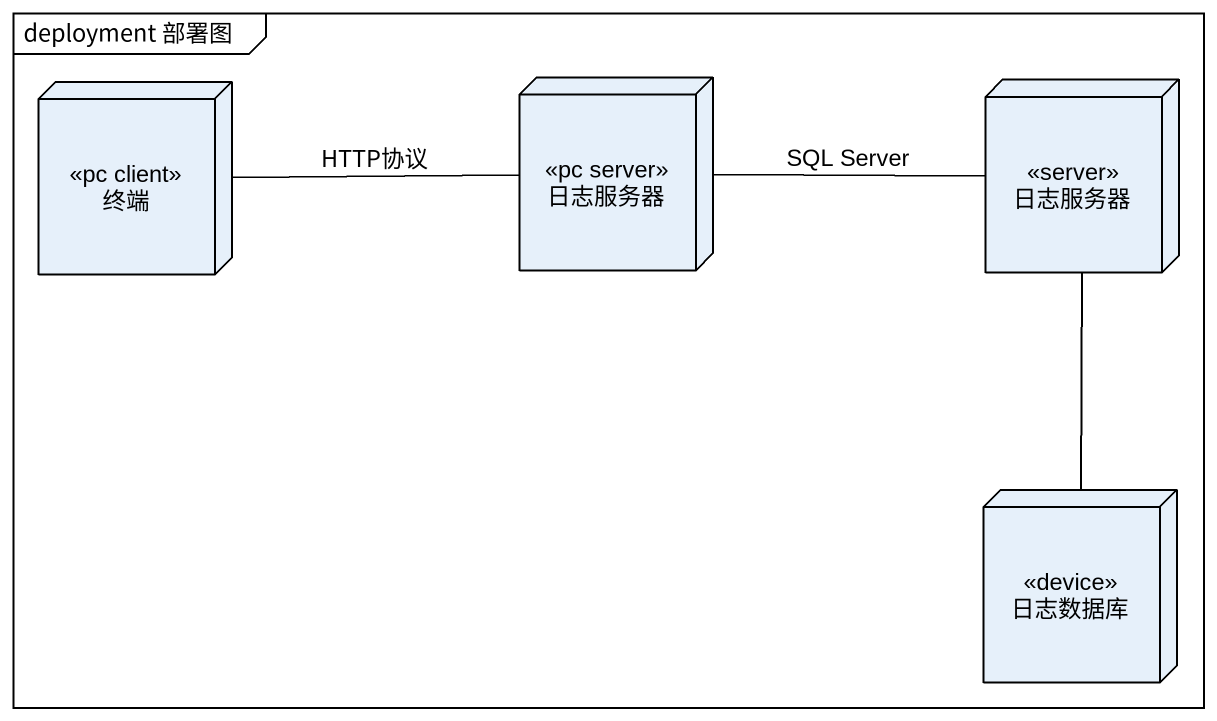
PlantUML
@startuml
mainframe deployment 部署图
node 终端 <<pc client>>
node 日志服务器 <<pc server>>
node "日志服务器" as 日志服务器_2 <<server>>
node 日志数据库 <<device>>
终端 -right- 日志服务器 : HTTP协议
日志服务器 -right- 日志服务器_2 : SQL Server
日志服务器_2 -- 日志数据库
@enduml
